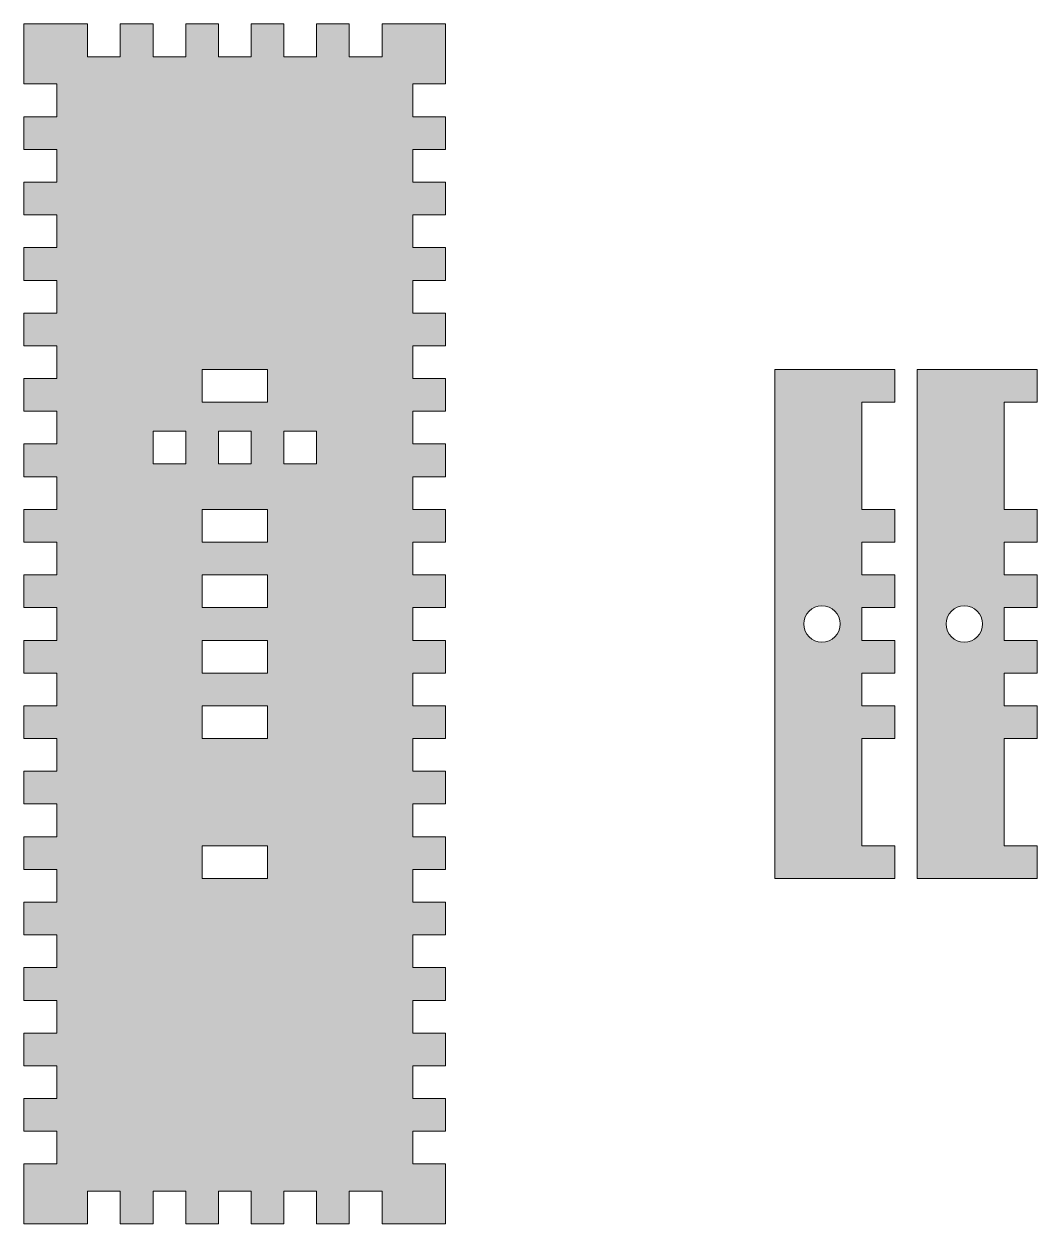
# Model space of a CAD drawing. Header units: inches. Extents: x 270 to 549, y -480 to -150.
import ezdxf

# ---------------------------------------------------------------- set-up
doc = ezdxf.new("R2010")
doc.units = ezdxf.units.IN
doc.header["$MEASUREMENT"] = 0
doc.layers.add('Layer 1', color=7, linetype='Continuous')

msp = doc.modelspace()

# ---------------------------------------------------------------- hatches: boundary and pattern name
at = {"layer": 'Layer 1', "true_color": 0x939597}
h = msp.add_hatch(color=252, dxfattribs=at)
h.dxf.hatch_style = 2
h.paths.add_polyline_path([(386.07, -166.74), (386.07, -150.24), (368.57, -150.24), (368.57, -159.24), (359.57, -159.24), (359.57, -150.24), (350.57, -150.24), (350.57, -159.24), (341.57, -159.24), (341.57, -150.24), (332.57, -150.24), (332.57, -159.24), (323.57, -159.24), (323.57, -150.24), (314.57, -150.24), (314.57, -159.24), (305.57, -159.24), (305.57, -150.24), (296.57, -150.24), (296.57, -159.24), (287.57, -159.24), (287.57, -150.24), (270.07, -150.24), (270.07, -166.74), (279.07, -166.74), (279.07, -175.74), (270.07, -175.74), (270.07, -184.74), (279.07, -184.74), (279.07, -193.74), (270.07, -193.74), (270.07, -202.74), (279.07, -202.74), (279.07, -211.74), (270.07, -211.74), (270.07, -220.74), (279.07, -220.74), (279.07, -229.74), (270.07, -229.74), (270.07, -238.74), (279.07, -238.74), (279.07, -247.74), (270.07, -247.74), (270.07, -256.74), (279.07, -256.74), (279.07, -265.74), (270.07, -265.74), (270.07, -274.74), (279.07, -274.74), (279.07, -283.74), (270.07, -283.74), (270.07, -292.74), (279.07, -292.74), (279.07, -301.74), (270.07, -301.74), (270.07, -310.74), (279.07, -310.74), (279.07, -319.74), (270.07, -319.74), (270.07, -328.74), (279.07, -328.74), (279.07, -337.74), (270.07, -337.74), (270.07, -346.74), (279.07, -346.74), (279.07, -355.74), (270.07, -355.74), (270.07, -364.74), (279.07, -364.74), (279.07, -373.74), (270.07, -373.74), (270.07, -382.74), (279.07, -382.74), (279.07, -391.74), (270.07, -391.74), (270.07, -400.74), (279.07, -400.74), (279.07, -409.74), (270.07, -409.74), (270.07, -418.74), (279.07, -418.74), (279.07, -427.74), (270.07, -427.74), (270.07, -436.74), (279.07, -436.74), (279.07, -445.74), (270.07, -445.74), (270.07, -454.74), (279.07, -454.74), (279.07, -463.74), (270.07, -463.74), (270.07, -480.24), (287.57, -480.24), (287.57, -471.24), (296.57, -471.24), (296.57, -480.24), (305.57, -480.24), (305.57, -471.24), (314.57, -471.24), (314.57, -480.24), (323.57, -480.24), (323.57, -471.24), (332.57, -471.24), (332.57, -480.24), (341.57, -480.24), (341.57, -471.24), (350.57, -471.24), (350.57, -480.24), (359.57, -480.24), (359.57, -471.24), (368.57, -471.24), (368.57, -480.24), (386.07, -480.24), (386.07, -463.74), (377.07, -463.74), (377.07, -454.74), (386.07, -454.74), (386.07, -445.74), (377.07, -445.74), (377.07, -436.74), (386.07, -436.74), (386.07, -427.74), (377.07, -427.74), (377.07, -418.74), (386.07, -418.74), (386.07, -409.74), (377.07, -409.74), (377.07, -400.74), (386.07, -400.74), (386.07, -391.74), (377.07, -391.74), (377.07, -382.74), (386.07, -382.74), (386.07, -373.74), (377.07, -373.74), (377.07, -364.74), (386.07, -364.74), (386.07, -355.74), (377.07, -355.74), (377.07, -346.74), (386.07, -346.74), (386.07, -337.74), (377.07, -337.74), (377.07, -328.74), (386.07, -328.74), (386.07, -319.74), (377.07, -319.74), (377.07, -310.74), (386.07, -310.74), (386.07, -301.74), (377.07, -301.74), (377.07, -292.74), (386.07, -292.74), (386.07, -283.74), (377.07, -283.74), (377.07, -274.74), (386.07, -274.74), (386.07, -265.74), (377.07, -265.74), (377.07, -256.74), (386.07, -256.74), (386.07, -247.74), (377.07, -247.74), (377.07, -238.74), (386.07, -238.74), (386.07, -229.74), (377.07, -229.74), (377.07, -220.74), (386.07, -220.74), (386.07, -211.74), (377.07, -211.74), (377.07, -202.74), (386.07, -202.74), (386.07, -193.74), (377.07, -193.74), (377.07, -184.74), (386.07, -184.74), (386.07, -175.74), (377.07, -175.74), (377.07, -166.74)])
h.paths.add_polyline_path([(314.57, -271.23), (305.57, -271.23), (305.57, -262.23), (314.57, -262.23)])
h.paths.add_polyline_path([(337.07, -385.24), (319.07, -385.24), (319.07, -376.24), (337.07, -376.24)])
h.paths.add_polyline_path([(337.07, -346.74), (319.07, -346.74), (319.07, -337.74), (337.07, -337.74)])
h.paths.add_polyline_path([(337.07, -328.74), (319.07, -328.74), (319.07, -319.74), (337.07, -319.74)])
h.paths.add_polyline_path([(337.07, -310.74), (319.07, -310.74), (319.07, -301.74), (337.07, -301.74)])
h.paths.add_polyline_path([(337.07, -292.74), (319.07, -292.74), (319.07, -283.74), (337.07, -283.74)])
h.paths.add_polyline_path([(323.57, -271.23), (323.57, -262.23), (332.57, -262.23), (332.57, -271.23)])
h.paths.add_polyline_path([(337.07, -254.24), (319.07, -254.24), (319.07, -245.24), (337.07, -245.24)])
h.paths.add_polyline_path([(350.57, -271.23), (341.57, -271.23), (341.57, -262.23), (350.57, -262.23)])
h = msp.add_hatch(color=252, dxfattribs=at)
h.dxf.hatch_style = 2
h.paths.add_polyline_path([(509.62, -254.24), (509.62, -245.24), (500.62, -245.24), (476.62, -245.24), (476.62, -385.24), (500.62, -385.24), (509.62, -385.24), (509.62, -376.24), (500.62, -376.24), (500.62, -346.74), (509.62, -346.74), (509.62, -337.74), (500.62, -337.74), (500.62, -328.74), (509.62, -328.74), (509.62, -319.74), (500.62, -319.74), (500.62, -310.74), (509.62, -310.74), (509.62, -301.74), (500.62, -301.74), (500.62, -292.74), (509.62, -292.74), (509.62, -283.74), (500.62, -283.74), (500.62, -254.24)])
edge = h.paths.add_edge_path()
edge.add_spline(control_points=[(489.62, -320.24), (486.86, -320.24), (484.62, -318), (484.62, -315.24), (484.62, -312.48), (486.86, -310.24), (489.62, -310.24), (492.38, -310.24), (494.62, -312.48), (494.62, -315.24), (494.62, -318), (492.38, -320.24), (489.62, -320.24)], knot_values=[0, 0, 0, 0, 1, 1, 1, 2, 2, 2, 3, 3, 3, 4, 4, 4, 4], degree=3, periodic=1)
h = msp.add_hatch(color=252, dxfattribs=at)
h.dxf.hatch_style = 2
h.paths.add_polyline_path([(548.78, -254.24), (548.78, -245.24), (539.78, -245.24), (515.78, -245.24), (515.78, -385.24), (539.78, -385.24), (548.78, -385.24), (548.78, -376.24), (539.78, -376.24), (539.78, -346.74), (548.78, -346.74), (548.78, -337.74), (539.78, -337.74), (539.78, -328.74), (548.78, -328.74), (548.78, -319.74), (539.78, -319.74), (539.78, -310.74), (548.78, -310.74), (548.78, -301.74), (539.78, -301.74), (539.78, -292.74), (548.78, -292.74), (548.78, -283.74), (539.78, -283.74), (539.78, -254.24)])
edge = h.paths.add_edge_path()
edge.add_spline(control_points=[(528.78, -320.24), (526.02, -320.24), (523.78, -318), (523.78, -315.24), (523.78, -312.48), (526.02, -310.24), (528.78, -310.24), (531.54, -310.24), (533.78, -312.48), (533.78, -315.24), (533.78, -318), (531.54, -320.24), (528.78, -320.24)], knot_values=[0, 0, 0, 0, 1, 1, 1, 2, 2, 2, 3, 3, 3, 4, 4, 4, 4], degree=3, periodic=1)

# ---------------------------------------------------------------- linework, layer by layer
at = {"layer": 'Layer 1', "color": 250, "lineweight": 18, "true_color": 0x231f20}
for points in [[(386.07, -166.74), (386.07, -150.24), (368.57, -150.24), (368.57, -159.24), (359.57, -159.24), (359.57, -150.24), (350.57, -150.24), (350.57, -159.24), (341.57, -159.24), (341.57, -150.24), (332.57, -150.24), (332.57, -159.24), (323.57, -159.24), (323.57, -150.24), (314.57, -150.24), (314.57, -159.24), (305.57, -159.24), (305.57, -150.24), (296.57, -150.24), (296.57, -159.24), (287.57, -159.24), (287.57, -150.24), (270.07, -150.24), (270.07, -166.74), (279.07, -166.74), (279.07, -175.74), (270.07, -175.74), (270.07, -184.74), (279.07, -184.74), (279.07, -193.74), (270.07, -193.74), (270.07, -202.74), (279.07, -202.74), (279.07, -211.74), (270.07, -211.74), (270.07, -220.74), (279.07, -220.74), (279.07, -229.74), (270.07, -229.74), (270.07, -238.74), (279.07, -238.74), (279.07, -247.74), (270.07, -247.74), (270.07, -256.74), (279.07, -256.74), (279.07, -265.74), (270.07, -265.74), (270.07, -274.74), (279.07, -274.74), (279.07, -283.74), (270.07, -283.74), (270.07, -292.74), (279.07, -292.74), (279.07, -301.74), (270.07, -301.74), (270.07, -310.74), (279.07, -310.74), (279.07, -319.74), (270.07, -319.74), (270.07, -328.74), (279.07, -328.74), (279.07, -337.74), (270.07, -337.74), (270.07, -346.74), (279.07, -346.74), (279.07, -355.74), (270.07, -355.74), (270.07, -364.74), (279.07, -364.74), (279.07, -373.74), (270.07, -373.74), (270.07, -382.74), (279.07, -382.74), (279.07, -391.74), (270.07, -391.74), (270.07, -400.74), (279.07, -400.74), (279.07, -409.74), (270.07, -409.74), (270.07, -418.74), (279.07, -418.74), (279.07, -427.74), (270.07, -427.74), (270.07, -436.74), (279.07, -436.74), (279.07, -445.74), (270.07, -445.74), (270.07, -454.74), (279.07, -454.74), (279.07, -463.74), (270.07, -463.74), (270.07, -480.24), (287.57, -480.24), (287.57, -471.24), (296.57, -471.24), (296.57, -480.24), (305.57, -480.24), (305.57, -471.24), (314.57, -471.24), (314.57, -480.24), (323.57, -480.24), (323.57, -471.24), (332.57, -471.24), (332.57, -480.24), (341.57, -480.24), (341.57, -471.24), (350.57, -471.24), (350.57, -480.24), (359.57, -480.24), (359.57, -471.24), (368.57, -471.24), (368.57, -480.24), (386.07, -480.24), (386.07, -463.74), (377.07, -463.74), (377.07, -454.74), (386.07, -454.74), (386.07, -445.74), (377.07, -445.74), (377.07, -436.74), (386.07, -436.74), (386.07, -427.74), (377.07, -427.74), (377.07, -418.74), (386.07, -418.74), (386.07, -409.74), (377.07, -409.74), (377.07, -400.74), (386.07, -400.74), (386.07, -391.74), (377.07, -391.74), (377.07, -382.74), (386.07, -382.74), (386.07, -373.74), (377.07, -373.74), (377.07, -364.74), (386.07, -364.74), (386.07, -355.74), (377.07, -355.74), (377.07, -346.74), (386.07, -346.74), (386.07, -337.74), (377.07, -337.74), (377.07, -328.74), (386.07, -328.74), (386.07, -319.74), (377.07, -319.74), (377.07, -310.74), (386.07, -310.74), (386.07, -301.74), (377.07, -301.74), (377.07, -292.74), (386.07, -292.74), (386.07, -283.74), (377.07, -283.74), (377.07, -274.74), (386.07, -274.74), (386.07, -265.74), (377.07, -265.74), (377.07, -256.74), (386.07, -256.74), (386.07, -247.74), (377.07, -247.74), (377.07, -238.74), (386.07, -238.74), (386.07, -229.74), (377.07, -229.74), (377.07, -220.74), (386.07, -220.74), (386.07, -211.74), (377.07, -211.74), (377.07, -202.74), (386.07, -202.74), (386.07, -193.74), (377.07, -193.74), (377.07, -184.74), (386.07, -184.74), (386.07, -175.74), (377.07, -175.74), (377.07, -166.74), (386.07, -166.74)], [(337.07, -254.24), (319.07, -254.24), (319.07, -245.24), (337.07, -245.24), (337.07, -254.24)], [(509.62, -254.24), (509.62, -245.24), (500.62, -245.24), (476.62, -245.24), (476.62, -385.24), (500.62, -385.24), (509.62, -385.24), (509.62, -376.24), (500.62, -376.24), (500.62, -346.74), (509.62, -346.74), (509.62, -337.74), (500.62, -337.74), (500.62, -328.74), (509.62, -328.74), (509.62, -319.74), (500.62, -319.74), (500.62, -310.74), (509.62, -310.74), (509.62, -301.74), (500.62, -301.74), (500.62, -292.74), (509.62, -292.74), (509.62, -283.74), (500.62, -283.74), (500.62, -254.24), (509.62, -254.24)], [(548.78, -254.24), (548.78, -245.24), (539.78, -245.24), (515.78, -245.24), (515.78, -385.24), (539.78, -385.24), (548.78, -385.24), (548.78, -376.24), (539.78, -376.24), (539.78, -346.74), (548.78, -346.74), (548.78, -337.74), (539.78, -337.74), (539.78, -328.74), (548.78, -328.74), (548.78, -319.74), (539.78, -319.74), (539.78, -310.74), (548.78, -310.74), (548.78, -301.74), (539.78, -301.74), (539.78, -292.74), (548.78, -292.74), (548.78, -283.74), (539.78, -283.74), (539.78, -254.24), (548.78, -254.24)], [(314.57, -271.23), (305.57, -271.23), (305.57, -262.23), (314.57, -262.23), (314.57, -271.23)], [(323.57, -271.23), (323.57, -262.23), (332.57, -262.23), (332.57, -271.23), (323.57, -271.23)], [(350.57, -271.23), (341.57, -271.23), (341.57, -262.23), (350.57, -262.23), (350.57, -271.23)], [(337.07, -292.74), (319.07, -292.74), (319.07, -283.74), (337.07, -283.74), (337.07, -292.74)], [(337.07, -310.74), (319.07, -310.74), (319.07, -301.74), (337.07, -301.74), (337.07, -310.74)], [(337.07, -328.74), (319.07, -328.74), (319.07, -319.74), (337.07, -319.74), (337.07, -328.74)], [(337.07, -346.74), (319.07, -346.74), (319.07, -337.74), (337.07, -337.74), (337.07, -346.74)], [(337.07, -385.24), (319.07, -385.24), (319.07, -376.24), (337.07, -376.24), (337.07, -385.24)]]:
    msp.add_lwpolyline(points, dxfattribs=at)
for points in [[(489.62, -320.24), (486.86, -320.24), (484.62, -318), (484.62, -315.24), (484.62, -312.48), (486.86, -310.24), (489.62, -310.24), (492.38, -310.24), (494.62, -312.48), (494.62, -315.24), (494.62, -318), (492.38, -320.24), (489.62, -320.24)], [(528.78, -320.24), (526.02, -320.24), (523.78, -318), (523.78, -315.24), (523.78, -312.48), (526.02, -310.24), (528.78, -310.24), (531.54, -310.24), (533.78, -312.48), (533.78, -315.24), (533.78, -318), (531.54, -320.24), (528.78, -320.24)]]:
    msp.add_open_spline(points, degree=3, knots=[0, 0, 0, 0, 1, 1, 1, 2, 2, 2, 3, 3, 3, 4, 4, 4, 4], dxfattribs=at)

doc.saveas('drawing.dxf')
